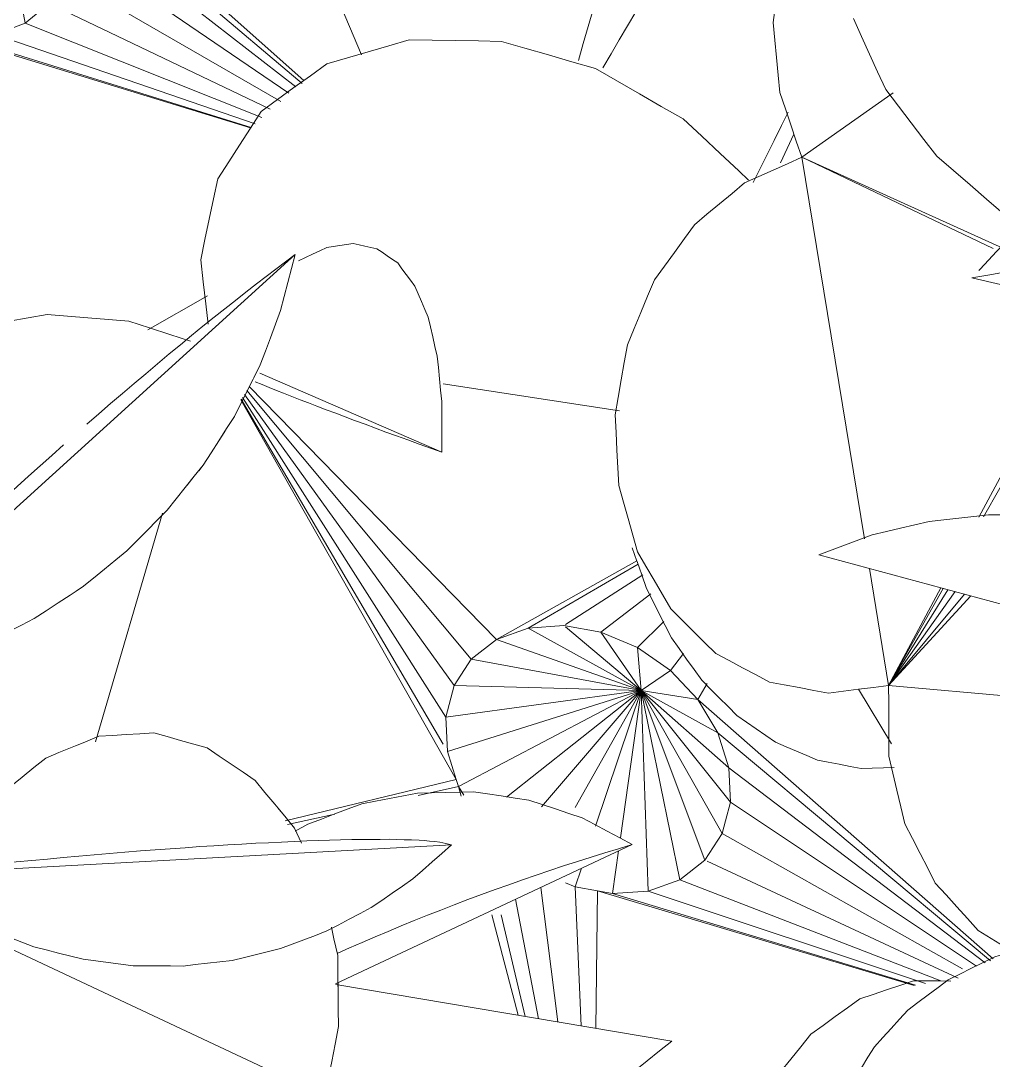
# Model space of a CAD drawing. Header units: metres. Extents: x -18.34 to -13.25, y -25.49 to -16.26.
# Drawn here: x -17.8597 to -17.7933, y -21.0662 to -20.9951 of the extents above; entities that cross this region are included whole.
import ezdxf

# ---------------------------------------------------------------- set-up
doc = ezdxf.new("R2010")
doc.units = ezdxf.units.M
doc.layers.add('Importações nas famílias', color=7, linetype='Continuous', lineweight=5)
doc.layers.add('Vegetação', color=7, linetype='Continuous', lineweight=5)

# ---------------------------------------------------------------- blocks, each defined once
blk = doc.blocks.new('Planta_pergolado_12200 - plantas pergolado_skp_Component_12-V2623-Pavimento 02 - Executivo')
at = {"layer": 'Importações nas famílias', "color": 9}
for p, q in [((0.109986, 0.258922), (0.110373, 0.259735)), ((0.095002, 0.252293), (0.09253, 0.249045))]:
    blk.add_line(p, q, dxfattribs=at)
at = {"layer": 'Importações nas famílias', "color": 9, "flags": 128}
for points in [[(0.109183, 0.257234), (0.10958, 0.258068), (0.109976, 0.258902)], [(0.107256, 0.254281), (0.107738, 0.255019), (0.10822, 0.255758), (0.108702, 0.256496), (0.109183, 0.257234)], [(0.105032, 0.251779), (0.105588, 0.252405), (0.106144, 0.25303), (0.1067, 0.253656), (0.107256, 0.254281)], [(0.102565, 0.249787), (0.103182, 0.250285), (0.103799, 0.250783), (0.104415, 0.251281), (0.105032, 0.251779)], [(0.099911, 0.248351), (0.100574, 0.24871), (0.101238, 0.249069), (0.101901, 0.249428), (0.102565, 0.249787)], [(0.097133, 0.247505), (0.097827, 0.247716), (0.098522, 0.247928), (0.099216, 0.248139), (0.099911, 0.248351)], [(0.092187, 0.247551), (0.092881, 0.247458), (0.093589, 0.247363), (0.094296, 0.247269)], [(0.094296, 0.247269), (0.095005, 0.247328), (0.095714, 0.247387), (0.096423, 0.247446), (0.097133, 0.247505)]]:
    blk.add_lwpolyline(points, dxfattribs=at)
blk = doc.blocks.new('Planta_pergolado_12200 - plantas pergolado_skp_Component_12-V2624-Pavimento 02 - Executivo')
at = {"layer": 'Importações nas famílias', "color": 9}
for p, q in [((0.126205, 0.22989), (0.104455, 0.228609)), ((0.117888, 0.220268), (0.118246, 0.220206))]:
    blk.add_line(p, q, dxfattribs=at)
at = {"layer": 'Importações nas famílias', "color": 9, "flags": 128}
for points in [[(0.104455, 0.228609), (0.105164, 0.227899), (0.105874, 0.22719), (0.106583, 0.22648), (0.107293, 0.22577)], [(0.107293, 0.22577), (0.108102, 0.225177), (0.108911, 0.224584), (0.10972, 0.223991), (0.110529, 0.223398)], [(0.110529, 0.223398), (0.111419, 0.222936), (0.112309, 0.222474), (0.113199, 0.222012), (0.114089, 0.22155)], [(0.114089, 0.22155), (0.115039, 0.221229), (0.115989, 0.220909), (0.116938, 0.220588), (0.117888, 0.220268)]]:
    blk.add_lwpolyline(points, dxfattribs=at)
blk = doc.blocks.new('Planta_pergolado_12200 - plantas pergolado_skp_Component_17-V2626-Pavimento 02 - Executivo')
at = {"layer": 'Importações nas famílias', "color": 9, "flags": 128}
for points in [[(0.087126, 0.234362), (0.08775, 0.234298), (0.088625, 0.234207), (0.0895, 0.234116)], [(0.0895, 0.234116), (0.090322, 0.233735), (0.091145, 0.233353), (0.091967, 0.232972), (0.092789, 0.232591)], [(0.092789, 0.232591), (0.093503, 0.231945), (0.094216, 0.231299), (0.09493, 0.230653), (0.095643, 0.230007)], [(0.095643, 0.230007), (0.096199, 0.22914), (0.096755, 0.228274), (0.097311, 0.227407), (0.097867, 0.226541)]]:
    blk.add_lwpolyline(points, dxfattribs=at)
blk = doc.blocks.new('Planta_pergolado_12200 - plantas pergolado_skp_Component_16-V2627-Pavimento 02 - Executivo')
for name in ['Planta_pergolado_12200 - plantas pergolado_skp_Component_12-V2623-Pavimento 02 - Executivo', 'Planta_pergolado_12200 - plantas pergolado_skp_Component_17-V2626-Pavimento 02 - Executivo', 'Planta_pergolado_12200 - plantas pergolado_skp_Component_12-V2624-Pavimento 02 - Executivo']:
    blk.add_blockref(name, (0, 0))
blk = doc.blocks.new('Planta_pergolado_12200 - plantas pergolado_skp_Component_12-V2638-Pavimento 02 - Executivo')
at = {"layer": 'Importações nas famílias', "color": 9}
blk.add_line((0.133833, 0.276069), (0.161211, 0.245182), dxfattribs=at)
at = {"layer": 'Importações nas famílias', "color": 9, "flags": 128}
for points in [[(0.136093, 0.273944), (0.135528, 0.274475), (0.134963, 0.275006), (0.134398, 0.275538), (0.133833, 0.276069)], [(0.133833, 0.276069), (0.133968, 0.275151), (0.134103, 0.274234), (0.134239, 0.273316), (0.134374, 0.272398)], [(0.138559, 0.271524), (0.137942, 0.272129), (0.137326, 0.272734), (0.13671, 0.273339), (0.136093, 0.273944)], [(0.134374, 0.272398), (0.134604, 0.271501), (0.134834, 0.270604), (0.135064, 0.269706), (0.135294, 0.268809)], [(0.141171, 0.268867), (0.140518, 0.269532), (0.139865, 0.270196), (0.139212, 0.27086), (0.138559, 0.271524)], [(0.14387, 0.266036), (0.143195, 0.266744), (0.142521, 0.267451), (0.141846, 0.268159), (0.141171, 0.268867)], [(0.135294, 0.268809), (0.135616, 0.267942), (0.135938, 0.267075), (0.13626, 0.266208), (0.136582, 0.265341)], [(0.145911, 0.26383), (0.145231, 0.264565), (0.14455, 0.265301), (0.14387, 0.266036)], [(0.136582, 0.265341), (0.136993, 0.264514), (0.137403, 0.263687), (0.137814, 0.26286), (0.138224, 0.262033)], [(0.149271, 0.260115), (0.148601, 0.26086), (0.147931, 0.261605), (0.147261, 0.26235)], [(0.138224, 0.262033), (0.138719, 0.261255), (0.139214, 0.260477), (0.139708, 0.259699), (0.140203, 0.258922)], [(0.151847, 0.257166), (0.151203, 0.257903), (0.150559, 0.258641), (0.149915, 0.259378), (0.149271, 0.260115)], [(0.140203, 0.258922), (0.140776, 0.258201), (0.141349, 0.257481), (0.141922, 0.256761), (0.142495, 0.256041)], [(0.154258, 0.254316), (0.153656, 0.255029), (0.153053, 0.255741), (0.15245, 0.256454), (0.151847, 0.257166)], [(0.142495, 0.256041), (0.143141, 0.255387), (0.143786, 0.254732), (0.144431, 0.254078), (0.145076, 0.253424)], [(0.156449, 0.251633), (0.155901, 0.252303), (0.155354, 0.252974), (0.154806, 0.253645), (0.154258, 0.254316)], [(0.145076, 0.253424), (0.145786, 0.252842), (0.146497, 0.252261), (0.147207, 0.25168), (0.147917, 0.251099)], [(0.158366, 0.249178), (0.157887, 0.249792), (0.157407, 0.250406), (0.156928, 0.251019), (0.156449, 0.251633)], [(0.147917, 0.251099), (0.148684, 0.250597), (0.149452, 0.250095), (0.150219, 0.249593), (0.150986, 0.249091)], [(0.150986, 0.249091), (0.151802, 0.248675), (0.152618, 0.248258), (0.153433, 0.247841), (0.154249, 0.247425)], [(0.159966, 0.247011), (0.159566, 0.247553), (0.159166, 0.248095), (0.158766, 0.248637), (0.158366, 0.249178)], [(0.154249, 0.247425), (0.155105, 0.247098), (0.15596, 0.246771), (0.156815, 0.246444), (0.15767, 0.246117)], [(0.161211, 0.245182), (0.1609, 0.245639), (0.160589, 0.246097), (0.160278, 0.246554), (0.159966, 0.247011)], [(0.15767, 0.246117), (0.158556, 0.245883), (0.159441, 0.245649), (0.160326, 0.245416), (0.161211, 0.245182)]]:
    blk.add_lwpolyline(points, dxfattribs=at)
blk = doc.blocks.new('Planta_pergolado_12200 - plantas pergolado_skp_Component_12-V1620-Pavimento 02 - Executivo')
at = {"layer": 'Importações nas famílias', "color": 9}
blk.add_line((0.119813, 0.239573), (0.155026, 0.233805), dxfattribs=at)
at = {"layer": 'Importações nas famílias', "color": 9, "flags": 128}
for points in [[(0.120571, 0.239679), (0.120381, 0.239652), (0.120192, 0.239626), (0.120002, 0.239599), (0.119813, 0.239573)], [(0.119813, 0.239573), (0.120367, 0.238967), (0.120921, 0.238361), (0.121476, 0.237755), (0.12203, 0.237149)], [(0.12191, 0.239656), (0.121575, 0.239662), (0.121241, 0.239668), (0.120906, 0.239673), (0.120571, 0.239679)], [(0.1238, 0.239505), (0.123327, 0.239543), (0.122855, 0.239581), (0.122383, 0.239618), (0.12191, 0.239656)], [(0.126194, 0.239228), (0.125596, 0.239297), (0.124997, 0.239366), (0.124398, 0.239436), (0.1238, 0.239505)], [(0.129038, 0.238833), (0.128327, 0.238932), (0.127616, 0.23903), (0.126905, 0.239129), (0.126194, 0.239228)], [(0.132265, 0.238328), (0.131458, 0.238454), (0.130652, 0.23858), (0.129845, 0.238707), (0.129038, 0.238833)], [(0.135798, 0.237726), (0.134915, 0.237876), (0.134032, 0.238027), (0.133148, 0.238177), (0.132265, 0.238328)], [(0.139555, 0.23704), (0.138616, 0.237211), (0.137677, 0.237383), (0.136738, 0.237554), (0.135798, 0.237726)], [(0.12203, 0.237149), (0.122643, 0.23662), (0.123256, 0.23609), (0.123868, 0.23556), (0.124481, 0.23503)], [(0.143449, 0.236287), (0.142475, 0.236475), (0.141502, 0.236663), (0.140529, 0.236852), (0.139555, 0.23704)], [(0.147386, 0.235484), (0.146402, 0.235685), (0.145417, 0.235885), (0.144433, 0.236086), (0.143449, 0.236287)], [(0.124481, 0.23503), (0.125146, 0.234582), (0.125811, 0.234134), (0.126475, 0.233686), (0.12714, 0.233239)], [(0.151276, 0.23465), (0.150303, 0.234859), (0.149331, 0.235067), (0.148358, 0.235276), (0.147386, 0.235484)], [(0.155026, 0.233805), (0.154088, 0.234017), (0.153151, 0.234228), (0.152213, 0.234439), (0.151276, 0.23465)], [(0.151993, 0.232242), (0.152751, 0.232633), (0.153509, 0.233024), (0.154268, 0.233415), (0.155026, 0.233805)], [(0.12714, 0.233239), (0.127849, 0.232878), (0.128558, 0.232516), (0.129267, 0.232155), (0.129976, 0.231794)], [(0.148861, 0.231037), (0.149644, 0.231338), (0.150427, 0.23164), (0.15121, 0.231941), (0.151993, 0.232242)], [(0.129976, 0.231794), (0.130721, 0.231524), (0.131467, 0.231254), (0.132212, 0.230984), (0.132958, 0.230714)], [(0.145666, 0.230204), (0.146465, 0.230413), (0.147264, 0.230621), (0.148063, 0.230829), (0.148861, 0.231037)], [(0.132958, 0.230714), (0.133732, 0.230538), (0.134505, 0.230361), (0.135279, 0.230185), (0.136053, 0.230009)], [(0.136053, 0.230009), (0.136846, 0.229929), (0.137639, 0.229848), (0.138432, 0.229768), (0.139226, 0.229687)], [(0.139226, 0.229687), (0.14003, 0.229704), (0.140834, 0.22972), (0.141638, 0.229736), (0.142442, 0.229753)], [(0.142442, 0.229753), (0.143248, 0.229866), (0.144054, 0.229979), (0.14486, 0.230091), (0.145666, 0.230204)]]:
    blk.add_lwpolyline(points, dxfattribs=at)
blk = doc.blocks.new('Planta_pergolado_12200 - plantas pergolado_skp_Component_17-V2640-Pavimento 02 - Executivo')
at = {"layer": 'Importações nas famílias', "color": 9}
for p, q in [((0.12936, 0.238654), (0.129911, 0.239556)), ((0.126129, 0.222713), (0.152317, 0.2317))]:
    blk.add_line(p, q, dxfattribs=at)
at = {"layer": 'Importações nas famílias', "color": 9, "flags": 128}
for points in [[(0.13603, 0.24406), (0.136904, 0.244208), (0.137779, 0.244355), (0.138653, 0.244502), (0.139528, 0.244649)], [(0.139528, 0.244649), (0.140397, 0.244499), (0.141266, 0.244349), (0.142136, 0.244199), (0.143005, 0.244049)], [(0.13275, 0.242323), (0.13357, 0.242758), (0.13439, 0.243192), (0.13521, 0.243626), (0.13603, 0.24406)], [(0.143005, 0.244049), (0.14381, 0.243612), (0.144615, 0.243175), (0.145419, 0.242738), (0.146224, 0.242301)], [(0.129911, 0.239556), (0.13062, 0.240248), (0.13133, 0.24094), (0.13204, 0.241631), (0.13275, 0.242323)], [(0.146224, 0.242301), (0.14691, 0.241607), (0.147595, 0.240913), (0.148281, 0.240219), (0.148966, 0.239525)], [(0.126287, 0.231742), (0.126642, 0.232793), (0.126881, 0.233504)], [(0.125749, 0.227229), (0.125883, 0.228357), (0.126018, 0.229485), (0.126152, 0.230614), (0.126287, 0.231742)], [(0.126129, 0.222713), (0.126034, 0.223842), (0.125939, 0.224971), (0.125844, 0.2261), (0.125749, 0.227229)]]:
    blk.add_lwpolyline(points, dxfattribs=at)
blk = doc.blocks.new('Planta_pergolado_12200 - plantas pergolado_skp_Component_16-V2641-Pavimento 02 - Executivo')
for name in ['Planta_pergolado_12200 - plantas pergolado_skp_Component_12-V2638-Pavimento 02 - Executivo', 'Planta_pergolado_12200 - plantas pergolado_skp_Component_17-V2640-Pavimento 02 - Executivo', 'Planta_pergolado_12200 - plantas pergolado_skp_Component_12-V1620-Pavimento 02 - Executivo']:
    blk.add_blockref(name, (0, 0))
blk = doc.blocks.new('Planta_pergolado_12200 - plantas pergolado_skp_Component_12-V2652-Pavimento 02 - Executivo')
at = {"layer": 'Importações nas famílias', "color": 9}
for p, q in [((0.14455, 0.265301), (0.14387, 0.266036)), ((0.136582, 0.265341), (0.136993, 0.264514)), ((0.138224, 0.262033), (0.138472, 0.261643)), ((0.138719, 0.261255), (0.13911, 0.26064)), ((0.141922, 0.256761), (0.142495, 0.256041)), ((0.145076, 0.253424), (0.145412, 0.253149)), ((0.147917, 0.251099), (0.148684, 0.250597)), ((0.160278, 0.246554), (0.159966, 0.247011)), ((0.156815, 0.246444), (0.15767, 0.246117))]:
    blk.add_line(p, q, dxfattribs=at)
at = {"layer": 'Importações nas famílias', "color": 9, "flags": 128}
for points in [[(0.138559, 0.271524), (0.137942, 0.272129), (0.137326, 0.272734)], [(0.141171, 0.268867), (0.140518, 0.269532), (0.139865, 0.270196), (0.139212, 0.27086), (0.138559, 0.271524)], [(0.14387, 0.266036), (0.143195, 0.266744), (0.142521, 0.267451), (0.141846, 0.268159), (0.141171, 0.268867)], [(0.135662, 0.267818), (0.135938, 0.267075), (0.13626, 0.266208), (0.136582, 0.265341)], [(0.13709, 0.264318), (0.137403, 0.263687), (0.137814, 0.26286), (0.138224, 0.262033)], [(0.139214, 0.260477), (0.139708, 0.259699), (0.140203, 0.258922)], [(0.140203, 0.258922), (0.140776, 0.258201), (0.141349, 0.257481)], [(0.142495, 0.256041), (0.143141, 0.255387), (0.143786, 0.254732), (0.144431, 0.254078), (0.145076, 0.253424)], [(0.145786, 0.252842), (0.146497, 0.252261), (0.147207, 0.25168), (0.147917, 0.251099)], [(0.156449, 0.251633), (0.155901, 0.252303), (0.155354, 0.252974)], [(0.158366, 0.249178), (0.157887, 0.249792), (0.157407, 0.250406), (0.156928, 0.251019), (0.156449, 0.251633)], [(0.149452, 0.250095), (0.150219, 0.249593), (0.150986, 0.249091)], [(0.150986, 0.249091), (0.151802, 0.248675), (0.152618, 0.248258)], [(0.159966, 0.247011), (0.159566, 0.247553), (0.159166, 0.248095), (0.158766, 0.248637), (0.158366, 0.249178)], [(0.152737, 0.248197), (0.153433, 0.247841), (0.154249, 0.247425)], [(0.154249, 0.247425), (0.155105, 0.247098), (0.15596, 0.246771), (0.156491, 0.246567)], [(0.15767, 0.246117), (0.158556, 0.245883), (0.159441, 0.245649)]]:
    blk.add_lwpolyline(points, dxfattribs=at)
blk = doc.blocks.new('Planta_pergolado_12200 - plantas pergolado_skp_Component_17-V2655-Pavimento 02 - Executivo')
at = {"layer": 'Importações nas famílias', "color": 9, "flags": 128}
for points in [[(0.13603, 0.24406), (0.136904, 0.244208), (0.137779, 0.244355), (0.138653, 0.244502), (0.139528, 0.244649)], [(0.139528, 0.244649), (0.140397, 0.244499), (0.141266, 0.244349), (0.142136, 0.244199), (0.143005, 0.244049)], [(0.13275, 0.242323), (0.13357, 0.242758), (0.13439, 0.243192), (0.13521, 0.243626), (0.13603, 0.24406)], [(0.143005, 0.244049), (0.14381, 0.243612), (0.144345, 0.243322)], [(0.144615, 0.243175), (0.145419, 0.242738), (0.146224, 0.242301)], [(0.13133, 0.24094), (0.13204, 0.241631), (0.13275, 0.242323)], [(0.146224, 0.242301), (0.14691, 0.241607), (0.147595, 0.240913), (0.148281, 0.240219), (0.148966, 0.239525)], [(0.129911, 0.239556), (0.13062, 0.240248), (0.131143, 0.240757)], [(0.125749, 0.227229), (0.125883, 0.228357), (0.126018, 0.229485), (0.126082, 0.230027)], [(0.125939, 0.224971), (0.125844, 0.2261), (0.125749, 0.227229)]]:
    blk.add_lwpolyline(points, dxfattribs=at)
blk = doc.blocks.new('Planta_pergolado_12200 - plantas pergolado_skp_Component_16-V2656-Pavimento 02 - Executivo')
for name in ['Planta_pergolado_12200 - plantas pergolado_skp_Component_12-V2652-Pavimento 02 - Executivo', 'Planta_pergolado_12200 - plantas pergolado_skp_Component_17-V2655-Pavimento 02 - Executivo']:
    blk.add_blockref(name, (0, 0))
blk = doc.blocks.new('Planta_pergolado_12200 - plantas pergolado_skp_-V2695-Pavimento 02 - Executivo')
for name in ['Planta_pergolado_12200 - plantas pergolado_skp_Component_16-V2641-Pavimento 02 - Executivo', 'Planta_pergolado_12200 - plantas pergolado_skp_Component_16-V2656-Pavimento 02 - Executivo', 'Planta_pergolado_12200 - plantas pergolado_skp_Component_16-V2627-Pavimento 02 - Executivo']:
    blk.add_blockref(name, (0, 0))
blk = doc.blocks.new('Planta_pergolado_12200 - plantas pergolado_skp_-V2846-Pavimento 02 - Executivo')
at = {"rotation": 89.9999999999999}
blk.add_blockref('Planta_pergolado_12200 - plantas pergolado_skp_-V2695-Pavimento 02 - Executivo', (0.52797, 0.01573), dxfattribs=at)
blk = doc.blocks.new('Planta_pergolado_12200 - plantas pergolado_skp_Component_12-V1876-Pavimento 02 - Executivo')
at = {"layer": 'Importações nas famílias', "color": 9}
for p, q in [((-0.258222, -0.037104), (-0.237944, -0.046629)), ((-0.260112, -0.048027), (-0.260978, -0.047532))]:
    blk.add_line(p, q, dxfattribs=at)
at = {"layer": 'Importações nas famílias', "color": 9, "flags": 128}
for points in [[(-0.25811, -0.039166), (-0.257259, -0.039551), (-0.256408, -0.039936)], [(-0.256408, -0.039936), (-0.255519, -0.04031), (-0.25463, -0.040684), (-0.253742, -0.041058), (-0.252853, -0.041431)], [(-0.252853, -0.041431), (-0.251937, -0.041789), (-0.25102, -0.042147), (-0.250104, -0.042505), (-0.249188, -0.042863)], [(-0.249188, -0.042863), (-0.248255, -0.043202), (-0.247321, -0.04354), (-0.246387, -0.043879), (-0.245454, -0.044217)], [(-0.245454, -0.044217), (-0.244513, -0.044532), (-0.243573, -0.044847), (-0.242632, -0.045162), (-0.241692, -0.045477)], [(-0.241692, -0.045477), (-0.240755, -0.045765), (-0.239818, -0.046053), (-0.238881, -0.046341), (-0.237944, -0.046629)], [(-0.237944, -0.046629), (-0.238798, -0.047085), (-0.239652, -0.047541), (-0.240506, -0.047997), (-0.24136, -0.048452)], [(-0.256435, -0.049403), (-0.257354, -0.049059), (-0.258273, -0.048715), (-0.259193, -0.048371), (-0.260112, -0.048027)], [(-0.24136, -0.048452), (-0.242272, -0.048755), (-0.243183, -0.049057), (-0.244094, -0.04936), (-0.245005, -0.049662)], [(-0.252631, -0.050143), (-0.253582, -0.049958), (-0.254533, -0.049773), (-0.255484, -0.049588), (-0.256435, -0.049403)], [(-0.245005, -0.049662), (-0.245951, -0.049804), (-0.246898, -0.049946), (-0.247845, -0.050088), (-0.248791, -0.05023)], [(-0.248791, -0.05023), (-0.249751, -0.050208), (-0.250711, -0.050186), (-0.251671, -0.050165), (-0.252631, -0.050143)]]:
    blk.add_lwpolyline(points, dxfattribs=at)
blk = doc.blocks.new('Planta_pergolado_12200 - plantas pergolado_skp_Component_12-V2852-Pavimento 02 - Executivo')
at = {"layer": 'Importações nas famílias', "color": 9}
for p, q in [((-0.255042, 0.087133), (-0.255397, 0.087376)), ((-0.263393, 0.078862), (-0.250966, 0.073451))]:
    blk.add_line(p, q, dxfattribs=at)
at = {"layer": 'Importações nas famílias', "color": 9, "flags": 128}
for points in [[(-0.258826, 0.08745), (-0.259308, 0.087224), (-0.25979, 0.086998), (-0.260272, 0.086772), (-0.260754, 0.086546)], [(-0.257026, 0.087729), (-0.257476, 0.087659), (-0.257926, 0.087589), (-0.258376, 0.08752), (-0.258826, 0.08745)], [(-0.255397, 0.087376), (-0.255804, 0.087465), (-0.256211, 0.087553), (-0.256618, 0.087641), (-0.257026, 0.087729)], [(-0.253976, 0.086401), (-0.254331, 0.086645), (-0.254686, 0.086889), (-0.255041, 0.087133)], [(-0.252799, 0.084825), (-0.253093, 0.085219), (-0.253388, 0.085613), (-0.253682, 0.086007), (-0.253976, 0.086401)], [(-0.251891, 0.082686), (-0.252118, 0.083221), (-0.252345, 0.083756), (-0.252572, 0.084291), (-0.252799, 0.084825)], [(-0.251275, 0.080034), (-0.251429, 0.080697), (-0.251583, 0.08136), (-0.251737, 0.082023), (-0.251891, 0.082686)], [(-0.250964, 0.076931), (-0.251042, 0.077707), (-0.251119, 0.078483), (-0.251197, 0.079259), (-0.251275, 0.080034)], [(-0.263726, 0.078278), (-0.263239, 0.078082), (-0.262751, 0.077886), (-0.262264, 0.07769), (-0.261777, 0.077494)], [(-0.261777, 0.077494), (-0.261208, 0.077273), (-0.260639, 0.077051), (-0.26007, 0.07683), (-0.2595, 0.076609)], [(-0.250966, 0.073451), (-0.250966, 0.074321), (-0.250965, 0.075191), (-0.250964, 0.076061), (-0.250964, 0.076931)], [(-0.2595, 0.076609), (-0.258855, 0.076365), (-0.25821, 0.076121), (-0.257565, 0.075877), (-0.25692, 0.075633)], [(-0.25692, 0.075633), (-0.256206, 0.075368), (-0.255492, 0.075104), (-0.254778, 0.07484), (-0.254065, 0.074576)], [(-0.254065, 0.074576), (-0.25329, 0.074295), (-0.252515, 0.074013), (-0.251741, 0.073732), (-0.250966, 0.073451)]]:
    blk.add_lwpolyline(points, dxfattribs=at)
blk = doc.blocks.new('Planta_pergolado_12200 - plantas pergolado_skp_Component_12-V2853-Pavimento 02 - Executivo')
at = {"layer": 'Importações nas famílias', "color": 9}
for p, q in [((-0.21228, 0.039222), (-0.213161, 0.038957)), ((-0.21868, 0.005404), (-0.211084, 0.03447)), ((-0.213855, 0.019046), (-0.213573, 0.019924))]:
    blk.add_line(p, q, dxfattribs=at)
at = {"layer": 'Importações nas famílias', "color": 9, "flags": 128}
for points in [[(-0.213161, 0.038957), (-0.213957, 0.038562), (-0.214753, 0.038166), (-0.215548, 0.037771), (-0.216344, 0.037375)], [(-0.216344, 0.037375), (-0.217036, 0.036858), (-0.217727, 0.03634), (-0.218419, 0.035823), (-0.21911, 0.035305)], [(-0.21911, 0.035305), (-0.219681, 0.034678), (-0.220252, 0.03405), (-0.220822, 0.033423), (-0.221393, 0.032795)], [(-0.221393, 0.032795), (-0.22183, 0.032073), (-0.222267, 0.03135), (-0.222704, 0.030627), (-0.223141, 0.029905)], [(-0.210955, 0.029455), (-0.210809, 0.030136), (-0.210663, 0.030816), (-0.210517, 0.031497), (-0.210371, 0.032177)], [(-0.223141, 0.029905), (-0.223433, 0.029104), (-0.223726, 0.028303), (-0.224018, 0.027502), (-0.224311, 0.026702)], [(-0.211689, 0.026483), (-0.211506, 0.027226), (-0.211322, 0.027969), (-0.211139, 0.028712), (-0.210955, 0.029455)], [(-0.224311, 0.026702), (-0.224452, 0.025841), (-0.224594, 0.024981), (-0.224735, 0.024121), (-0.224877, 0.023261)], [(-0.212565, 0.023294), (-0.212346, 0.024091), (-0.212127, 0.024889), (-0.211908, 0.025686), (-0.211689, 0.026483)], [(-0.224877, 0.023261), (-0.224864, 0.022361), (-0.224851, 0.021462), (-0.224838, 0.020562), (-0.224825, 0.019663)], [(-0.213573, 0.019924), (-0.213321, 0.020767), (-0.213069, 0.021609), (-0.212817, 0.022452), (-0.212565, 0.023294)], [(-0.224825, 0.019663), (-0.224658, 0.018745), (-0.224491, 0.017828), (-0.224324, 0.01691), (-0.224157, 0.015992)], [(-0.224157, 0.015992), (-0.22384, 0.015078), (-0.223522, 0.014164), (-0.223205, 0.01325), (-0.222888, 0.012336)], [(-0.215938, 0.012793), (-0.215629, 0.013697), (-0.21532, 0.014602)], [(-0.222888, 0.012336), (-0.222428, 0.011446), (-0.221968, 0.010557), (-0.221508, 0.009668), (-0.221048, 0.008778)], [(-0.217269, 0.00911), (-0.216936, 0.010031), (-0.216604, 0.010951), (-0.216271, 0.011872), (-0.215938, 0.012793)], [(-0.221048, 0.008778), (-0.220456, 0.007934), (-0.219864, 0.007091), (-0.219272, 0.006247), (-0.21868, 0.005404)], [(-0.21868, 0.005404), (-0.218327, 0.00633), (-0.217975, 0.007257), (-0.217622, 0.008183), (-0.217269, 0.00911)]]:
    blk.add_lwpolyline(points, dxfattribs=at)
blk = doc.blocks.new('Planta_pergolado_12200 - plantas pergolado_skp_Component_17-V2854-Pavimento 02 - Executivo')
at = {"layer": 'Importações nas famílias', "color": 9}
for p, q in [((-0.220115, 0.098038), (-0.226355, 0.093629)), ((-0.226355, 0.093629), (-0.222068, 0.067528)), ((-0.213284, 0.087398), (-0.226355, 0.093629)), ((-0.226355, 0.093629), (-0.212619, 0.087405)), ((-0.214254, 0.069021), (-0.206504, 0.083492)), ((-0.213925, 0.069038), (-0.206686, 0.081887)), ((-0.221736, 0.065505), (-0.220421, 0.057505)), ((-0.220421, 0.057505), (-0.216844, 0.064184)), ((-0.220421, 0.057505), (-0.216683, 0.064141)), ((-0.216365, 0.064055), (-0.220421, 0.057505)), ((-0.215879, 0.063923), (-0.220421, 0.057505)), ((-0.215239, 0.06375), (-0.220421, 0.057505)), ((-0.214802, 0.063633), (-0.220421, 0.057505)), ((-0.203798, 0.056007), (-0.220421, 0.057505))]:
    blk.add_line(p, q, dxfattribs=at)
at = {"layer": 'Importações nas famílias', "color": 9, "flags": 128}
for points in [[(-0.228309, 0.102847), (-0.228154, 0.104054), (-0.227999, 0.105261), (-0.227844, 0.106467), (-0.22769, 0.107674)], [(-0.227853, 0.098057), (-0.227967, 0.099254), (-0.228081, 0.100452), (-0.228195, 0.10165), (-0.228309, 0.102847)], [(-0.226355, 0.093629), (-0.22673, 0.094736), (-0.227104, 0.095843), (-0.227479, 0.09695), (-0.227853, 0.098057)], [(-0.230261, 0.091879), (-0.229284, 0.092316), (-0.228308, 0.092754), (-0.227332, 0.093192), (-0.226355, 0.093629)], [(-0.233698, 0.089016), (-0.232839, 0.089732), (-0.231979, 0.090447), (-0.23112, 0.091163), (-0.230261, 0.091879)], [(-0.236432, 0.085238), (-0.235749, 0.086182), (-0.235065, 0.087127), (-0.234381, 0.088072), (-0.233698, 0.089016)], [(-0.238278, 0.0808), (-0.237817, 0.081909), (-0.237355, 0.083019), (-0.236894, 0.084128), (-0.236432, 0.085238)], [(-0.239109, 0.076005), (-0.238901, 0.077204), (-0.238693, 0.078403), (-0.238486, 0.079601), (-0.238278, 0.0808)], [(-0.238868, 0.071181), (-0.238928, 0.072387), (-0.238989, 0.073593), (-0.239049, 0.074799), (-0.239109, 0.076005)], [(-0.237573, 0.066656), (-0.237897, 0.067787), (-0.238221, 0.068918), (-0.238544, 0.07005), (-0.238868, 0.071181)], [(-0.235311, 0.062738), (-0.235876, 0.063717), (-0.236442, 0.064697), (-0.237007, 0.065676), (-0.237573, 0.066656)], [(-0.232236, 0.059694), (-0.233005, 0.060455), (-0.233774, 0.061216), (-0.234542, 0.061977), (-0.235311, 0.062738)], [(-0.228559, 0.057732), (-0.229478, 0.058223), (-0.230398, 0.058713), (-0.231317, 0.059204), (-0.232236, 0.059694)], [(-0.224529, 0.056986), (-0.225536, 0.057172), (-0.226544, 0.057359), (-0.227551, 0.057546), (-0.228559, 0.057732)], [(-0.220421, 0.057505), (-0.221448, 0.057375), (-0.222475, 0.057246), (-0.223502, 0.057116), (-0.224529, 0.056986)], [(-0.220396, 0.052661), (-0.220403, 0.053872), (-0.220409, 0.055083), (-0.220415, 0.056294), (-0.220421, 0.057505)], [(-0.219307, 0.04805), (-0.219579, 0.049203), (-0.219852, 0.050355), (-0.220124, 0.051508), (-0.220396, 0.052661)], [(-0.217228, 0.043987), (-0.217748, 0.045003), (-0.218268, 0.046019), (-0.218787, 0.047034), (-0.219307, 0.04805)], [(-0.214301, 0.04075), (-0.215033, 0.041559), (-0.215764, 0.042369), (-0.216496, 0.043178), (-0.217228, 0.043987)], [(-0.211686, 0.039147), (-0.212513, 0.039654), (-0.213407, 0.040202), (-0.214301, 0.04075)]]:
    blk.add_lwpolyline(points, dxfattribs=at)
blk = doc.blocks.new('Planta_pergolado_12200 - plantas pergolado_skp_Component_16-V2855-Pavimento 02 - Executivo')
for name in ['Planta_pergolado_12200 - plantas pergolado_skp_Component_17-V2854-Pavimento 02 - Executivo', 'Planta_pergolado_12200 - plantas pergolado_skp_Component_12-V2852-Pavimento 02 - Executivo', 'Planta_pergolado_12200 - plantas pergolado_skp_Component_12-V2853-Pavimento 02 - Executivo']:
    blk.add_blockref(name, (0, 0))
at = {"extrusion": (0, 0, -1), "zscale": -1, "rotation": 180}
blk.add_blockref('Planta_pergolado_12200 - plantas pergolado_skp_Component_12-V1876-Pavimento 02 - Executivo', (0, 0), dxfattribs=at)
blk = doc.blocks.new('Planta_pergolado_12200 - plantas pergolado_skp_Component_17-V2885-Pavimento 02 - Executivo')
at = {"layer": 'Importações nas famílias', "color": 9}
for p, q in [((-0.248943, 0.05931), (-0.264285, 0.077671)), ((-0.247215, 0.060652), (-0.264132, 0.077942)), ((-0.250866, 0.078144), (-0.238824, 0.076278)), ((-0.249973, 0.05108), (-0.264708, 0.077032)), ((-0.250866, 0.05348), (-0.264674, 0.07708)), ((-0.250685, 0.055344), (-0.26458, 0.077211)), ((-0.250126, 0.0575), (-0.264439, 0.077408)), ((-0.270052, 0.069288), (-0.274634, 0.053657)), ((-0.237618, 0.066021), (-0.247215, 0.060652)), ((-0.245061, 0.061434), (-0.237533, 0.065793)), ((-0.242515, 0.061675), (-0.23723, 0.065079)), ((-0.236675, 0.063771), (-0.240081, 0.061147)), ((-0.235773, 0.061883), (-0.237593, 0.060097)), ((-0.245061, 0.061434), (-0.247215, 0.060652)), ((-0.242628, 0.061602), (-0.245061, 0.061434)), ((-0.237339, 0.05715), (-0.245061, 0.061434)), ((-0.240081, 0.061147), (-0.242628, 0.061602)), ((-0.237339, 0.05715), (-0.242515, 0.061507)), ((-0.237593, 0.060097), (-0.240081, 0.061147)), ((-0.237339, 0.05715), (-0.240081, 0.061147)), ((-0.248943, 0.05931), (-0.247215, 0.060652)), ((-0.237339, 0.05715), (-0.247215, 0.060652)), ((-0.235789, 0.058842), (-0.237593, 0.060097)), ((-0.237339, 0.05715), (-0.237593, 0.060097)), ((-0.250126, 0.0575), (-0.248943, 0.05931)), ((-0.237339, 0.05715), (-0.248943, 0.05931)), ((-0.235335, 0.058526), (-0.234446, 0.059682)), ((-0.235335, 0.058526), (-0.237339, 0.05715)), ((-0.235789, 0.058842), (-0.235335, 0.058526)), ((-0.235335, 0.058526), (-0.23346, 0.056539)), ((-0.23346, 0.056539), (-0.232825, 0.057648)), ((-0.250685, 0.055344), (-0.250126, 0.0575)), ((-0.237339, 0.05715), (-0.250685, 0.055344)), ((-0.237339, 0.05715), (-0.25058, 0.052991)), ((-0.237339, 0.05715), (-0.250126, 0.0575)), ((-0.237339, 0.05715), (-0.24982, 0.050599)), ((-0.237339, 0.05715), (-0.246533, 0.049859)), ((-0.237339, 0.05715), (-0.24414, 0.049201)), ((-0.237339, 0.05715), (-0.241847, 0.049163)), ((-0.237339, 0.05715), (-0.240444, 0.047881)), ((-0.238753, 0.047085), (-0.237339, 0.05715)), ((-0.237339, 0.05715), (-0.231336, 0.051881)), ((-0.231232, 0.049528), (-0.237339, 0.05715)), ((-0.237339, 0.05715), (-0.236855, 0.043439)), ((-0.237339, 0.05715), (-0.23179, 0.047373)), ((-0.232974, 0.045562), (-0.237339, 0.05715)), ((-0.237339, 0.05715), (-0.232096, 0.054273)), ((-0.237339, 0.05715), (-0.23346, 0.056539)), ((-0.234701, 0.04422), (-0.237339, 0.05715)), ((-0.23346, 0.056539), (-0.232096, 0.054273)), ((-0.23346, 0.056539), (-0.213284, 0.0388)), ((-0.25058, 0.052991), (-0.250685, 0.055344)), ((-0.232096, 0.054273), (-0.231336, 0.051881)), ((-0.213445, 0.038681), (-0.232096, 0.054273)), ((-0.249973, 0.05108), (-0.25058, 0.052991)), ((-0.231336, 0.051881), (-0.231232, 0.049528)), ((-0.213828, 0.03853), (-0.231336, 0.051881)), ((-0.261665, 0.048253), (-0.249973, 0.05108)), ((-0.24982, 0.050599), (-0.252578, 0.049984)), ((-0.24982, 0.050599), (-0.249973, 0.05108)), ((-0.249459, 0.049998), (-0.24982, 0.050599)), ((-0.249646, 0.049932), (-0.24982, 0.050599)), ((-0.231232, 0.049528), (-0.231567, 0.048236)), ((-0.214407, 0.038302), (-0.231232, 0.049528)), ((-0.258273, 0.048714), (-0.261502, 0.047994)), ((-0.231567, 0.048236), (-0.23179, 0.047373)), ((-0.23179, 0.047373), (-0.232974, 0.045562)), ((-0.215372, 0.03812), (-0.23179, 0.047373)), ((-0.239288, 0.04327), (-0.238878, 0.04619)), ((-0.232974, 0.045562), (-0.234701, 0.04422)), ((-0.241408, 0.045002), (-0.241836, 0.043726)), ((-0.215663, 0.037485), (-0.232817, 0.045489)), ((-0.234701, 0.04422), (-0.236855, 0.043439)), ((-0.216848, 0.037294), (-0.234701, 0.04422)), ((-0.244188, 0.043696), (-0.243039, 0.034494)), ((-0.241836, 0.043726), (-0.242515, 0.044012)), ((-0.240309, 0.043452), (-0.241836, 0.043726)), ((-0.241836, 0.043726), (-0.241441, 0.034224)), ((-0.240309, 0.043452), (-0.240426, 0.034053)), ((-0.239288, 0.04327), (-0.240309, 0.043452)), ((-0.218673, 0.036994), (-0.240309, 0.043452)), ((-0.236855, 0.043439), (-0.239288, 0.04327)), ((-0.217891, 0.037123), (-0.236855, 0.043439)), ((-0.245918, 0.042884), (-0.244353, 0.034715)), ((-0.218581, 0.037009), (-0.239288, 0.04327)), ((-0.245743, 0.034949), (-0.247532, 0.041816)), ((-0.245265, 0.034869), (-0.246912, 0.041816))]:
    blk.add_line(p, q, dxfattribs=at)
at = {"layer": 'Importações nas famílias', "color": 9, "flags": 128}
for points in [[(-0.258818, 0.100026), (-0.25741, 0.100437), (-0.256001, 0.100849), (-0.254592, 0.10126), (-0.253184, 0.101672)], [(-0.253184, 0.101672), (-0.251609, 0.101644), (-0.250034, 0.101616), (-0.248459, 0.101588), (-0.246885, 0.10156)], [(-0.246885, 0.10156), (-0.245278, 0.101095), (-0.243672, 0.10063), (-0.242065, 0.100165), (-0.240459, 0.0997)], [(-0.263307, 0.096764), (-0.262185, 0.09758), (-0.261063, 0.098395), (-0.259941, 0.099211), (-0.258818, 0.100026)], [(-0.240459, 0.0997), (-0.238958, 0.098838), (-0.237457, 0.097976), (-0.235957, 0.097114), (-0.234456, 0.096251)], [(-0.266266, 0.092164), (-0.265526, 0.093314), (-0.264786, 0.094464), (-0.264047, 0.095614), (-0.263307, 0.096764)], [(-0.234456, 0.096251), (-0.233189, 0.095066), (-0.231922, 0.09388), (-0.230656, 0.092694), (-0.229987, 0.092069)], [(-0.267442, 0.086619), (-0.267148, 0.088005), (-0.266854, 0.089391), (-0.26656, 0.090778), (-0.266266, 0.092164)], [(-0.266926, 0.082221), (-0.267089, 0.083611), (-0.267266, 0.085115), (-0.267442, 0.086619)], [(-0.283135, 0.081951), (-0.281837, 0.082183), (-0.28054, 0.082414), (-0.279242, 0.082646), (-0.277944, 0.082878)], [(-0.277944, 0.082878), (-0.276546, 0.082763), (-0.275148, 0.082648), (-0.273749, 0.082533), (-0.272351, 0.082418)], [(-0.272351, 0.082418), (-0.270947, 0.081964), (-0.269543, 0.08151), (-0.268139, 0.081057)]]:
    blk.add_lwpolyline(points, dxfattribs=at)
blk = doc.blocks.new('Planta_pergolado_12200 - plantas pergolado_skp_Component_16-V2886-Pavimento 02 - Executivo')
blk.add_blockref('Planta_pergolado_12200 - plantas pergolado_skp_Component_17-V2885-Pavimento 02 - Executivo', (0, 0))
blk = doc.blocks.new('Planta_pergolado_12200 - plantas pergolado_skp_-V2891-Pavimento 02 - Executivo')
blk.add_blockref('Planta_pergolado_12200 - plantas pergolado_skp_Component_16-V2886-Pavimento 02 - Executivo', (0, 0))
blk = doc.blocks.new('Planta_pergolado_12200 - plantas pergolado_skp_-V2892-Pavimento 02 - Executivo')
for name in ['Planta_pergolado_12200 - plantas pergolado_skp_Component_16-V2855-Pavimento 02 - Executivo', 'Planta_pergolado_12200 - plantas pergolado_skp_-V2891-Pavimento 02 - Executivo']:
    blk.add_blockref(name, (0, 0))
blk = doc.blocks.new('Planta_pergolado_12200 - plantas pergolado_skp_-V3129-Pavimento 02 - Executivo')
blk.add_blockref('Planta_pergolado_12200 - plantas pergolado_skp_-V2892-Pavimento 02 - Executivo', (0, 0))
blk = doc.blocks.new('Planta_pergolado_12200 - plantas pergolado_skp_Component_12-V3161-Pavimento 02 - Executivo')
at = {"layer": 'Importações nas famílias', "color": 9}
for p, q in [((-0.227816, 0.093241), (-0.226891, 0.095212)), ((-0.229667, 0.0919), (-0.229253, 0.092765))]:
    blk.add_line(p, q, dxfattribs=at)
at = {"layer": 'Importações nas famílias', "color": 9, "flags": 128}
for points in [[(-0.227259, 0.111826), (-0.228265, 0.111292), (-0.229271, 0.110757), (-0.230276, 0.110222), (-0.231282, 0.109687)], [(-0.225812, 0.112301), (-0.226148, 0.11219), (-0.227259, 0.111826)], [(-0.231282, 0.109687), (-0.23216, 0.108994), (-0.233037, 0.108301), (-0.233914, 0.107608), (-0.234792, 0.106915)], [(-0.234792, 0.106915), (-0.23552, 0.10608), (-0.236249, 0.105246), (-0.236978, 0.104411), (-0.237706, 0.103576)], [(-0.237706, 0.103576), (-0.238269, 0.102618), (-0.238831, 0.101661), (-0.239394, 0.100704), (-0.239956, 0.099747)], [(-0.229253, 0.092765), (-0.228751, 0.093777), (-0.228249, 0.094789), (-0.227747, 0.095801), (-0.227291, 0.096722)]]:
    blk.add_lwpolyline(points, dxfattribs=at)
blk = doc.blocks.new('Planta_pergolado_12200 - plantas pergolado_skp_Component_16-V3164-Pavimento 02 - Executivo')
blk.add_blockref('Planta_pergolado_12200 - plantas pergolado_skp_Component_12-V3161-Pavimento 02 - Executivo', (0, 0))
blk = doc.blocks.new('Planta_pergolado_12200 - plantas pergolado_skp_Component_17-V3166-Pavimento 02 - Executivo')
at = {"layer": 'Importações nas famílias', "color": 9}
for p, q in [((-0.25645, 0.100631), (-0.269907, 0.132497)), ((-0.279434, 0.10281), (-0.281787, 0.11574)), ((-0.27863, 0.115128), (-0.260386, 0.098887)), ((-0.260498, 0.098669), (-0.277228, 0.112862)), ((-0.260933, 0.098458), (-0.276409, 0.110471)), ((-0.261958, 0.09745), (-0.276704, 0.105962)), ((-0.261415, 0.098023), (-0.271707, 0.105035)), ((-0.277796, 0.104152), (-0.279434, 0.10281)), ((-0.262692, 0.096914), (-0.277796, 0.104152)), ((-0.279434, 0.10281), (-0.281505, 0.102028)), ((-0.263254, 0.096353), (-0.279434, 0.10281)), ((-0.264047, 0.095645), (-0.284867, 0.102042)), ((-0.263986, 0.095671), (-0.283868, 0.101859)), ((-0.263711, 0.095927), (-0.281505, 0.102028)), ((-0.266972, 0.08416), (-0.271061, 0.081818))]:
    blk.add_line(p, q, dxfattribs=at)
at = {"layer": 'Importações nas famílias', "color": 9, "flags": 128}
blk.add_lwpolyline([(-0.24029, 0.104907), (-0.240623, 0.103744), (-0.240956, 0.102582), (-0.241289, 0.101419), (-0.241622, 0.100256)], dxfattribs=at)
blk = doc.blocks.new('Planta_pergolado_12200 - plantas pergolado_skp_Component_16-V3167-Pavimento 02 - Executivo')
blk.add_blockref('Planta_pergolado_12200 - plantas pergolado_skp_Component_17-V3166-Pavimento 02 - Executivo', (0, 0))
blk = doc.blocks.new('Planta_pergolado_12200 - plantas pergolado_skp_-V3168-Pavimento 02 - Executivo')
for name in ['Planta_pergolado_12200 - plantas pergolado_skp_Component_16-V3164-Pavimento 02 - Executivo', 'Planta_pergolado_12200 - plantas pergolado_skp_Component_16-V3167-Pavimento 02 - Executivo']:
    blk.add_blockref(name, (0, 0))
blk = doc.blocks.new('Planta_pergolado_12200 - plantas pergolado_skp_-V3169-Pavimento 02 - Executivo')
blk.add_blockref('Planta_pergolado_12200 - plantas pergolado_skp_-V3168-Pavimento 02 - Executivo', (0, 0))
blk = doc.blocks.new('Planta_pergolado_12200 - plantas pergolado_skp_Component_12-V3309-Pavimento 02 - Executivo')
at = {"layer": 'Importações nas famílias', "color": 9}
blk.add_line((-0.214726, 0.085381), (-0.18, 0.077403), dxfattribs=at)
at = {"layer": 'Importações nas famílias', "color": 9, "flags": 128}
for points in [[(-0.202449, 0.091445), (-0.203403, 0.091298), (-0.204358, 0.091151), (-0.205312, 0.091004), (-0.206266, 0.090857)], [(-0.198274, 0.091378), (-0.199318, 0.091395), (-0.200361, 0.091412), (-0.201405, 0.091428), (-0.202449, 0.091445)], [(-0.193838, 0.090659), (-0.194947, 0.090839), (-0.196056, 0.091019), (-0.197165, 0.091199), (-0.198274, 0.091378)], [(-0.206266, 0.090857), (-0.207108, 0.09055), (-0.207951, 0.090243), (-0.208793, 0.089936), (-0.209635, 0.089629)], [(-0.189246, 0.089304), (-0.190394, 0.089643), (-0.191542, 0.089982), (-0.19269, 0.09032), (-0.193838, 0.090659)], [(-0.209635, 0.089629), (-0.210346, 0.089169), (-0.211056, 0.088709), (-0.211767, 0.088249), (-0.212478, 0.087789)], [(-0.184605, 0.087345), (-0.185765, 0.087835), (-0.186926, 0.088325), (-0.188086, 0.088815), (-0.189246, 0.089304)], [(-0.212478, 0.087789), (-0.21304, 0.087187), (-0.213602, 0.086585), (-0.214164, 0.085983), (-0.214247, 0.085894)], [(-0.209833, 0.086235), (-0.208612, 0.086367), (-0.207391, 0.086498), (-0.206169, 0.08663), (-0.204948, 0.086762)], [(-0.204948, 0.086762), (-0.203743, 0.086811), (-0.202537, 0.086859), (-0.201332, 0.086908), (-0.200126, 0.086957)], [(-0.200126, 0.086957), (-0.198949, 0.086922), (-0.197773, 0.086886), (-0.196596, 0.086851), (-0.19542, 0.086816)], [(-0.19542, 0.086816), (-0.194286, 0.086698), (-0.193151, 0.086579), (-0.192017, 0.086461), (-0.190882, 0.086342)], [(-0.180025, 0.084828), (-0.18117, 0.085458), (-0.182315, 0.086087), (-0.18346, 0.086716), (-0.184605, 0.087345)], [(-0.214726, 0.085381), (-0.213503, 0.085594), (-0.21228, 0.085808), (-0.211056, 0.086021), (-0.209833, 0.086235)], [(-0.190882, 0.086342), (-0.189803, 0.086142), (-0.188723, 0.085941), (-0.187643, 0.085741), (-0.186563, 0.08554)], [(-0.186563, 0.08554), (-0.18555, 0.08526), (-0.184537, 0.08498), (-0.183524, 0.0847), (-0.182511, 0.084419)], [(-0.182511, 0.084419), (-0.181576, 0.084062), (-0.180641, 0.083705), (-0.18, 0.083461)]]:
    blk.add_lwpolyline(points, dxfattribs=at)
blk = doc.blocks.new('Planta_pergolado_12200 - plantas pergolado_skp_Component_12-V3310-Pavimento 02 - Executivo')
at = {"layer": 'Importações nas famílias', "color": 9}
blk.add_line((-0.225194, 0.06644), (-0.18, 0.054231), dxfattribs=at)
at = {"layer": 'Importações nas famílias', "color": 9, "flags": 128}
for points in [[(-0.217658, 0.068725), (-0.216638, 0.068837), (-0.215619, 0.06895), (-0.2146, 0.069062), (-0.213581, 0.069175)], [(-0.213581, 0.069175), (-0.212525, 0.06917), (-0.211469, 0.069165), (-0.210414, 0.06916), (-0.209358, 0.069155)], [(-0.209358, 0.069155), (-0.208277, 0.069032), (-0.207197, 0.06891), (-0.206116, 0.068787), (-0.205036, 0.068664)], [(-0.221543, 0.06781), (-0.220572, 0.068039), (-0.219601, 0.068267), (-0.218629, 0.068496), (-0.217658, 0.068725)], [(-0.205036, 0.068664), (-0.203942, 0.068426), (-0.202849, 0.068187), (-0.201756, 0.067948), (-0.200662, 0.06771)], [(-0.225194, 0.06644), (-0.224282, 0.066782), (-0.223369, 0.067125), (-0.222456, 0.067467), (-0.221543, 0.06781)], [(-0.200662, 0.06771), (-0.199569, 0.067358), (-0.198475, 0.067005), (-0.197381, 0.066653), (-0.196287, 0.066301)], [(-0.193996, 0.065968), (-0.195225, 0.06624), (-0.196454, 0.066513), (-0.197683, 0.066786), (-0.198475, 0.066962)], [(-0.196287, 0.066301), (-0.195204, 0.065839), (-0.194122, 0.065378), (-0.19304, 0.064916), (-0.191957, 0.064454)], [(-0.189476, 0.06451), (-0.190606, 0.064874), (-0.191736, 0.065239), (-0.192866, 0.065603), (-0.193996, 0.065968)], [(-0.191957, 0.064454), (-0.190898, 0.063888), (-0.189839, 0.063322), (-0.188781, 0.062756), (-0.187722, 0.06219)], [(-0.185455, 0.062719), (-0.18646, 0.063167), (-0.187466, 0.063614), (-0.188471, 0.064062), (-0.189476, 0.06451)], [(-0.18203, 0.060637), (-0.182886, 0.061158), (-0.183742, 0.061678), (-0.184599, 0.062198), (-0.185455, 0.062719)], [(-0.187722, 0.06219), (-0.186698, 0.061525), (-0.185675, 0.060861), (-0.184651, 0.060197), (-0.183628, 0.059532)], [(-0.18, 0.058923), (-0.180654, 0.059475), (-0.181342, 0.060056), (-0.18203, 0.060637)], [(-0.183628, 0.059532), (-0.182651, 0.058777), (-0.181674, 0.058022), (-0.180697, 0.057267), (-0.18, 0.056728)]]:
    blk.add_lwpolyline(points, dxfattribs=at)
blk = doc.blocks.new('Planta_pergolado_12200 - plantas pergolado_skp_Component_17-V3311-Pavimento 02 - Executivo')
at = {"layer": 'Importações nas famílias', "color": 9, "flags": 128}
for points in [[(-0.222814, 0.103114), (-0.222266, 0.1019), (-0.221717, 0.100686), (-0.221168, 0.099472), (-0.220619, 0.098259)], [(-0.220619, 0.098259), (-0.219747, 0.097122), (-0.218874, 0.095986), (-0.218002, 0.094849), (-0.217129, 0.093713)], [(-0.217129, 0.093713), (-0.215993, 0.092731), (-0.214856, 0.09175), (-0.213719, 0.090768), (-0.212582, 0.089786)]]:
    blk.add_lwpolyline(points, dxfattribs=at)
blk = doc.blocks.new('Planta_pergolado_12200 - plantas pergolado_skp_Component_16-V3312-Pavimento 02 - Executivo')
for name in ['Planta_pergolado_12200 - plantas pergolado_skp_Component_17-V3311-Pavimento 02 - Executivo', 'Planta_pergolado_12200 - plantas pergolado_skp_Component_12-V3309-Pavimento 02 - Executivo', 'Planta_pergolado_12200 - plantas pergolado_skp_Component_12-V3310-Pavimento 02 - Executivo']:
    blk.add_blockref(name, (0, 0))
blk = doc.blocks.new('Planta_pergolado_12200 - plantas pergolado_skp_-V3327-Pavimento 02 - Executivo')
blk.add_blockref('Planta_pergolado_12200 - plantas pergolado_skp_Component_16-V3312-Pavimento 02 - Executivo', (0, 0))
blk = doc.blocks.new('Planta_pergolado_12200 - plantas pergolado_skp_-V3328-Pavimento 02 - Executivo')
blk.add_blockref('Planta_pergolado_12200 - plantas pergolado_skp_-V3327-Pavimento 02 - Executivo', (0, 0))
blk = doc.blocks.new('Planta_pergolado_12200 - plantas pergolado_skp_-V3374-Pavimento 02 - Executivo')
for name in ['Planta_pergolado_12200 - plantas pergolado_skp_-V3169-Pavimento 02 - Executivo', 'Planta_pergolado_12200 - plantas pergolado_skp_-V3328-Pavimento 02 - Executivo']:
    blk.add_blockref(name, (0, 0))
blk = doc.blocks.new('Planta_pergolado_12200 - Planta_pergolado_12200-3075656-Pavimento 02 - Executivo')
for name in ['Planta_pergolado_12200 - plantas pergolado_skp_-V3374-Pavimento 02 - Executivo', 'Planta_pergolado_12200 - plantas pergolado_skp_-V3129-Pavimento 02 - Executivo']:
    blk.add_blockref(name, (0, 0))
at = {"extrusion": (0, 0, -1), "xscale": 1.068436298615139, "yscale": 1.068436298615139, "zscale": 1.068436298615139, "rotation": 276.200000000004}
blk.add_blockref('Planta_pergolado_12200 - plantas pergolado_skp_-V2846-Pavimento 02 - Executivo', (0.073046, 0.337289), dxfattribs=at)

msp = doc.modelspace()

# ---------------------------------------------------------------- block references
at = {"layer": 'Vegetação', "color": 9}
msp.add_blockref('Planta_pergolado_12200 - Planta_pergolado_12200-3075656-Pavimento 02 - Executivo', (-17.58, -21.09809), dxfattribs=at)

doc.saveas('drawing.dxf')
